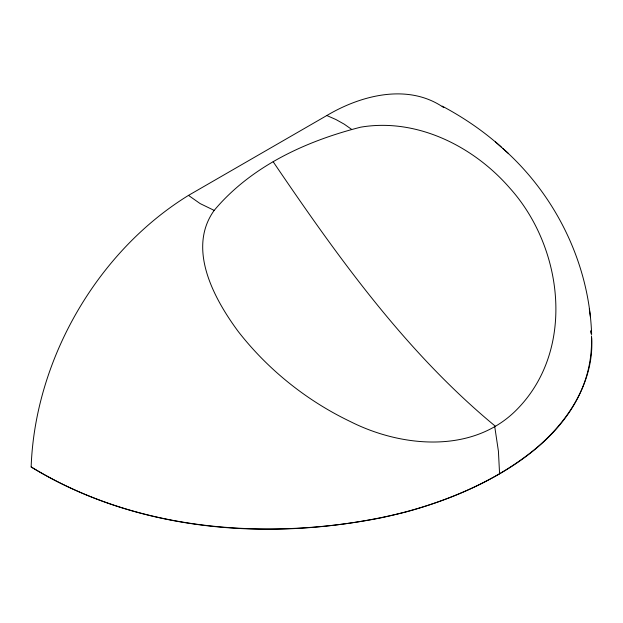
<?xml version="1.0" encoding="UTF-8"?>
<svg xmlns="http://www.w3.org/2000/svg" width="623" height="623" viewBox="0 0 623 623"><rect width="100%" height="100%" fill="white"/><g stroke="black" fill="none" stroke-linecap="round" stroke-linejoin="round"><path stroke-width="0.93" d="M591.686 337.674C594.389 384.048 565.388 425.618 530.181 453.014C486.547 486.921 433.561 506.585 379.944 518.063C263.015 540.717 134.288 530.181 31.15 466.9C34.935 359.985 96.931 251.785 188.489 195.396L326.834 115.52C361.161 95.085 408.361 83.015 443.778 107.623M214.18 210.395C186.55 248.959 214.421 299.351 238.352 331.654C268.061 369.782 306.874 400.776 350.461 421.623C401.251 447.259 471.011 453.661 514.723 411.663C576.22 352.19 563.994 248.211 509.84 188.123C473.644 146.374 416.849 117.692 360.717 127.17C305.932 141.063 251.124 166.279 214.18 210.395L200.131 203.581L188.489 195.396M326.834 115.52L335.984 119.561L344.262 124.187L351.559 129.327M442.166 106.105C463.348 117.389 483.386 130.97 501.242 147.02M31.15 467.001C142.2 534.666 282.203 543.038 406.36 511.872C488.339 489.468 594.965 435.041 591.5 335.937M495.34 426.218C405.947 352.439 337.83 256.988 273.186 161.77M502.699 148.36C555.661 195.077 589.303 263.552 591.632 334.356M495.487 141.896L508.641 153.655M494.732 426.576L498.416 451.216L499.584 473.815M589.303 308.868L590.456 317.115M590.915 331.319L591.243 334.045M590.947 330.439L591.227 333.188"/></g></svg>
